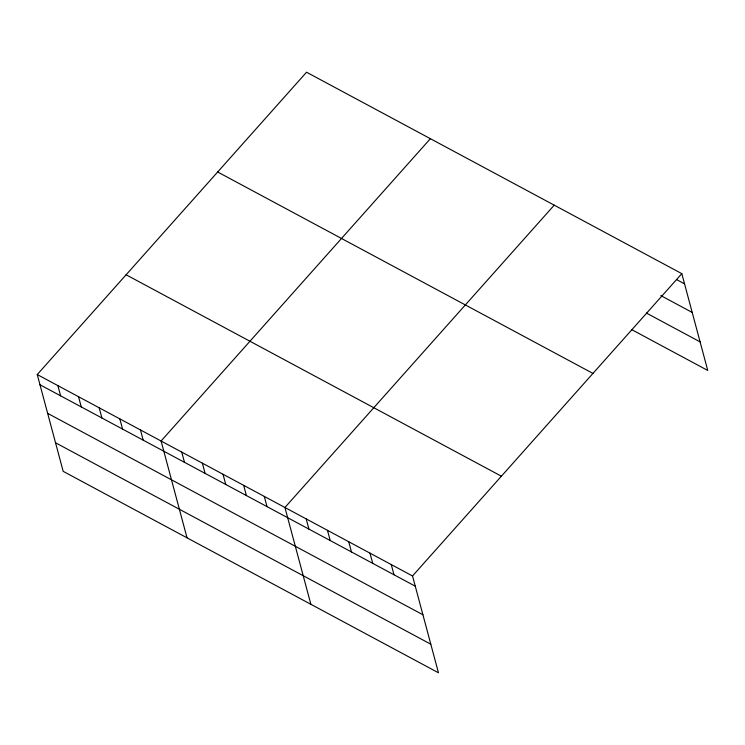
<?xml version="1.0" encoding="UTF-8"?>
<svg xmlns="http://www.w3.org/2000/svg" width="745" height="745" viewBox="0 0 745 745"><rect width="100%" height="100%" fill="white"/><g stroke="black" fill="none" stroke-linecap="round" stroke-linejoin="round"><path stroke-width="1.12" d="M37.25 374.549L412.525 575.978L438.46 672.782L63.185 471.352L37.25 374.549L306.54 72.218L681.815 273.648L707.75 370.451L631.797 329.681M430.377 138.691L161.088 441.021L187.032 537.825M554.215 205.164L284.935 507.494L310.87 604.288M412.525 575.978L681.815 273.648M676.451 279.515L684.553 283.864M660.815 295.588L692.207 312.444M646.427 313.068L700.095 341.881M217.67 171.993L592.946 373.422M126.119 274.784L501.394 476.213M39.988 384.765L415.263 586.194M47.643 413.335L422.918 614.765M55.53 442.772L430.806 644.202M391.255 564.561L393.993 574.777M369.995 553.153L372.733 563.369M348.725 541.736L351.463 551.952M327.465 530.319L330.203 540.535M306.195 518.911L308.933 529.127M264.289 496.412L267.027 506.628M243.652 485.34L246.39 495.555M223.006 474.258L225.744 484.474M202.37 463.176L205.108 473.392M181.733 452.103L184.471 462.319M140.451 429.94L143.189 440.155M119.815 418.867L122.552 429.083M99.169 407.785L101.907 418.001M78.532 396.703L81.27 406.919M57.886 385.631L60.624 395.846"/></g></svg>
